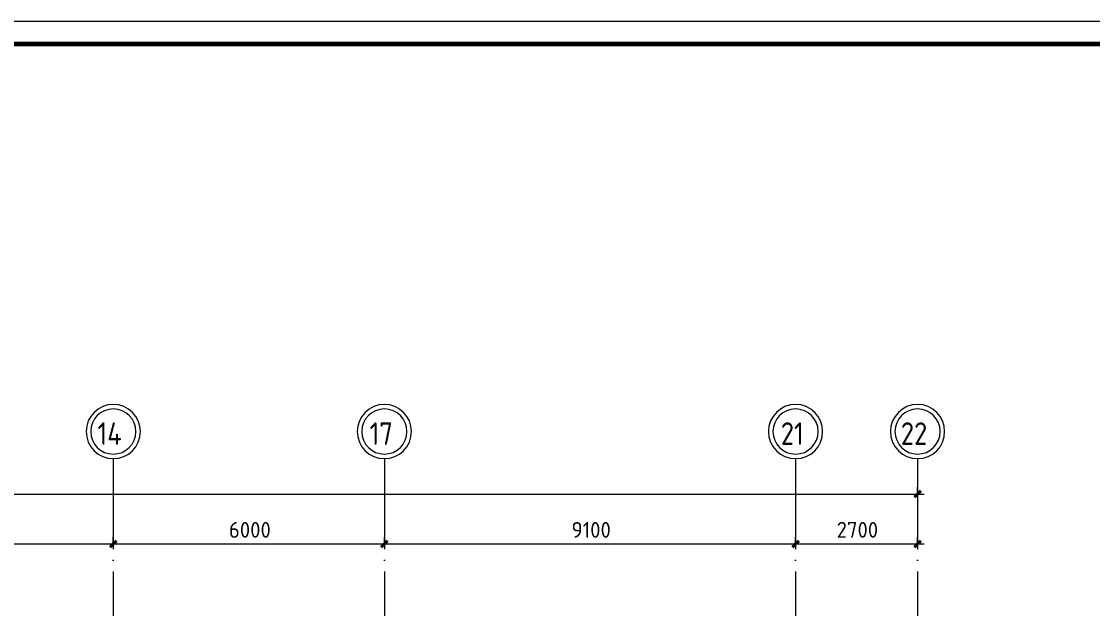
# Model space of a CAD drawing. Header units: millimetres. Extents: x -695119 to 412940, y -249585 to 622758.
# Drawn here: x -122566 to -98860, y 108875 to 121869 of the extents above; entities that cross this region are included whole.
import ezdxf

# ---------------------------------------------------------------- set-up
doc = ezdxf.new("R2010")
doc.units = ezdxf.units.MM
doc.linetypes.add('ADSK_Линия сетки', pattern=[25, 20, -2.5, 0, -2.5])
for name, color, linetype, lineweight in [('Оси', 252, 'Continuous', 9), ('ОФ_рамка', 8, 'Continuous', 60), ('Размеры', 7, 'Continuous', 9)]:
    doc.layers.add(name, color=color, linetype=linetype, lineweight=lineweight)
doc.styles.add('GOST Common', font='', dxfattribs={"width": 0.9, "height": 500})
doc.styles.add('GOST Common_1', font='', dxfattribs={"height": 250})
doc.styles.get('GOST Common').set_extended_font_data('GOST type B')
doc.styles.get('GOST Common_1').set_extended_font_data('GOST type B')

# ---------------------------------------------------------------- blocks, each defined once
blk = doc.blocks.new('подвал')
at = {"layer": 'Оси', "color": 251, "linetype": 'ADSK_Линия сетки', "ltscale": 100, "true_color": 0x636466}
for p, q in [((-195184, 29868), (-195184, -28568)), ((-189184, 29868), (-189184, -28568)), ((-180084, 29868), (-180084, 9962)), ((-177384, 29868), (-177384, 9962))]:
    blk.add_line(p, q, dxfattribs=at)
at = {"layer": 'Оси', "color": 251, "lineweight": 20, "true_color": 0x636466}
for centre, radius, start, end in [((-195184, 30468), 600, 0, 180), ((-189184, 30468), 600, 0, 180), ((-180084, 30468), 600, 0, 180), ((-177384, 30468), 600, 0, 180), ((-195184, 30468), 500, 0, 180), ((-189184, 30468), 500, 0, 180), ((-180084, 30468), 500, 0, 180), ((-177384, 30468), 500, 0, 180), ((-195184, 30468), 600, 180, 0), ((-195184, 30468), 500, 180, 0), ((-189184, 30468), 600, 180, 0), ((-189184, 30468), 500, 180, 0), ((-180084, 30468), 600, 180, 0), ((-180084, 30468), 500, 180, 0), ((-177384, 30468), 600, 180, 0), ((-177384, 30468), 500, 180, 0)]:
    blk.add_arc(centre, radius, start, end, dxfattribs=at)
at = {"layer": 'Размеры', "color": 251, "lineweight": 20, "true_color": 0x636466}
for p, q in [((-177384, 29084), (-177384, 29234)), ((-231134, 29084), (-177234, 29084)), ((-177384, 29084), (-177384, 29034)), ((-201134, 27980), (-195184, 27980)), ((-195184, 27980), (-195184, 28130)), ((-195184, 27980), (-195184, 28130)), ((-195184, 27980), (-195184, 27930)), ((-195184, 27980), (-189184, 27980)), ((-195184, 27980), (-195184, 27930)), ((-189184, 27980), (-189184, 28130)), ((-189184, 27980), (-189184, 28130)), ((-189184, 27980), (-189184, 27930)), ((-189184, 27980), (-180084, 27980)), ((-189184, 27980), (-189184, 27930)), ((-180084, 27980), (-180084, 28130)), ((-180084, 27980), (-180084, 28130)), ((-180084, 27980), (-180084, 27930)), ((-180084, 27980), (-177234, 27980)), ((-180084, 27980), (-180084, 27930)), ((-177384, 27980), (-177384, 28130)), ((-177384, 27980), (-177384, 27930))]:
    blk.add_line(p, q, dxfattribs=at)
at = {"layer": 'Размеры', "color": 251, "lineweight": 40, "true_color": 0x636466}
for p, q in [((-177384, 29084), (-177454, 29013)), ((-177384, 29084), (-177313, 29155)), ((-195184, 27980), (-195254, 27909)), ((-195184, 27980), (-195254, 27909)), ((-195184, 27980), (-195113, 28051)), ((-195184, 27980), (-195113, 28051)), ((-189184, 27980), (-189254, 27909)), ((-189184, 27980), (-189254, 27909)), ((-189184, 27980), (-189113, 28051)), ((-189184, 27980), (-189113, 28051)), ((-180084, 27980), (-180154, 27909)), ((-180084, 27980), (-180154, 27909)), ((-180084, 27980), (-180013, 28051)), ((-180084, 27980), (-180013, 28051)), ((-177384, 27980), (-177454, 27909)), ((-177384, 27980), (-177313, 28051))]:
    blk.add_line(p, q, dxfattribs=at)
at = {"layer": 'Оси', "color": 251, "true_color": 0x636466, "style": 'GOST Common', "width": 0.9}
for s, p in [('14', (-195532, 30172)), ('17', (-189511, 30172)), ('21', (-180411, 30172)), ('22', (-177755, 30172))]:
    blk.add_text(s, height=500, dxfattribs=at).set_placement(p)
at = {"layer": 'Размеры', "color": 251, "lineweight": 20, "true_color": 0x636466, "char_height": 350, "attachment_point": 1, "line_spacing_factor": 1.022761, "style": 'GOST Common_1'}
for s, insert, width in [('6000', (-192625, 28467), 1059.58), ('9100', (-185042, 28467), 980.83), ('2700', (-179175, 28467), 1059.58)]:
    blk.add_mtext(s, dxfattribs=dict(at, insert=insert, width=width))
blk = doc.blocks.new('А0')
at = {"layer": 'ОФ_рамка', "color": 0, "linetype": 'Continuous', "lineweight": 5, "ltscale": 100}
blk.add_lwpolyline([(341068, -309617), (222168, -309617)], dxfattribs=at)
at = {"layer": 'ОФ_рамка', "color": 0, "linetype": 'Continuous', "ltscale": 100}
blk.add_lwpolyline([(340568, -310117), (224168, -310117)], dxfattribs=at)

msp = doc.modelspace()

# ---------------------------------------------------------------- block references
msp.add_blockref('подвал', (74650.568, 82325.3))
at = {"layer": 'ОФ_рамка', "color": 0, "lineweight": -2}
msp.add_blockref('А0', (-407310.161, 431485.555), dxfattribs=at)

doc.saveas('drawing.dxf')
